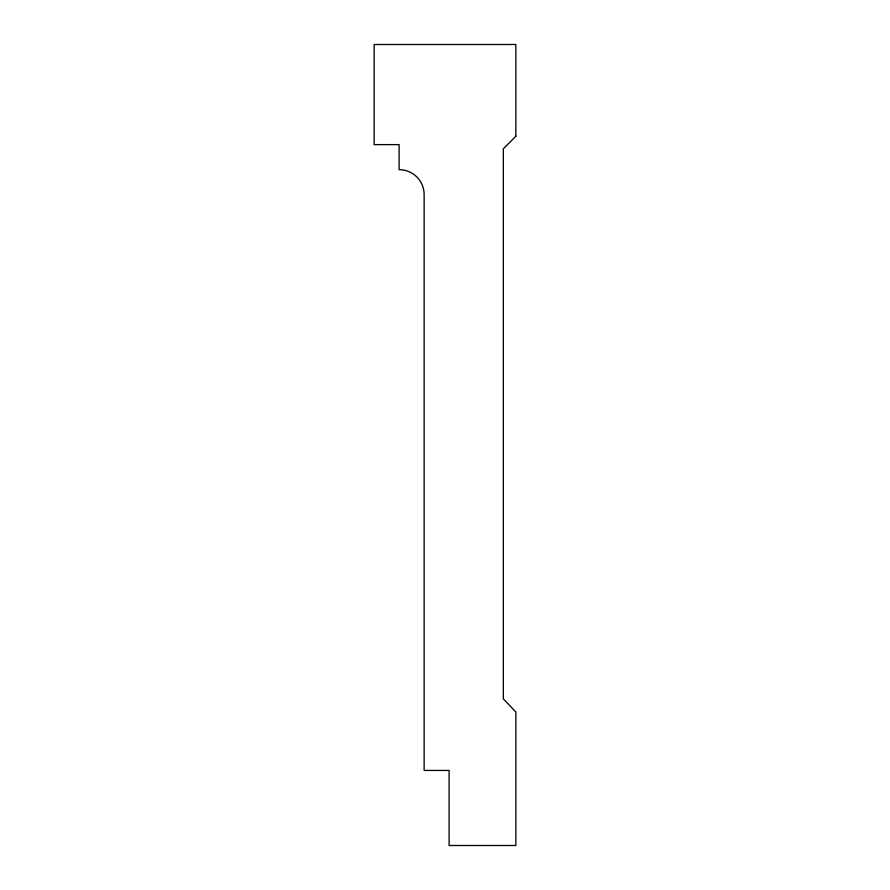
<?xml version="1.0" encoding="UTF-8"?>
<svg xmlns="http://www.w3.org/2000/svg" width="890" height="890" viewBox="0 0 890 890"><rect width="100%" height="100%" fill="white"/><g stroke="black" fill="none" stroke-linecap="round" stroke-linejoin="round"><path stroke-width="1.33" d="M515.855 136.281L503.34 148.797L503.34 698.895L515.855 712L515.855 845.5L449.105 845.5L449.105 770.44L424.141 770.44L424.141 194.621A24.965 24.965 0 0 0 399.109 169.656L399.109 144.625L374.145 144.625L374.145 44.5L515.855 44.5L515.855 136.281"/></g></svg>
